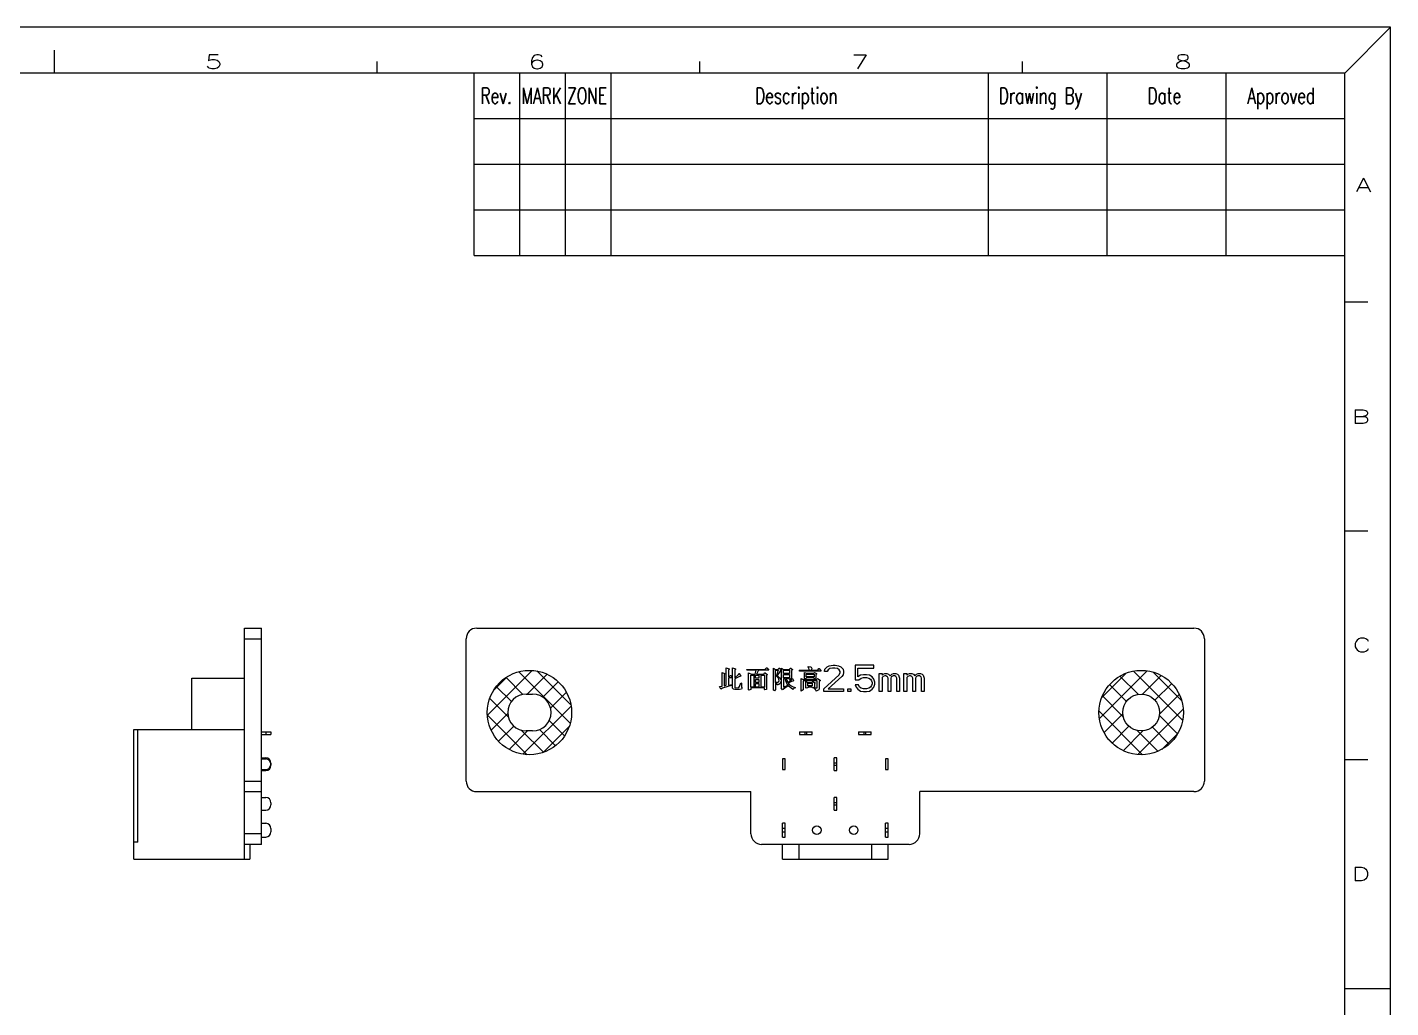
# Model space of a CAD drawing. Header units: inches. Extents: x 847 to 1105, y -1630 to -1447.
# Drawn here: x 975.4 to 1104.6, y -1540.4 to -1447.5 of the extents above; entities that cross this region are included whole.
import ezdxf

# ---------------------------------------------------------------- set-up
doc = ezdxf.new("R2010")
doc.units = ezdxf.units.IN
doc.header["$LTSCALE"] = 5
doc.header["$MEASUREMENT"] = 0
doc.linetypes.add('CENTER2', pattern=[28.575, 19.05, -3.175, 3.175, -3.175])
doc.layers.get('0').update_dxf_attribs({"linetype": 'CONTINUOUS'})
for name, color, linetype in [('01___PRT_ALL_DTM_PLN', 7, 'CONTINUOUS'), ('02___PRT_ALL_AXES', 7, 'CONTINUOUS'), ('03__ASM_ALL_CURVES', 7, 'CONTINUOUS'), ('TITLE', 5, 'CONTINUOUS')]:
    doc.layers.add(name, color=color, linetype=linetype)
doc.layers.add('CENTER', color=1, linetype='CENTER2', lineweight=15)
doc.styles.add('Design', font='', dxfattribs={"width": 0.8})
doc.styles.add('Form', font='romans.shx', dxfattribs={"width": 0.7})
doc.styles.get('Design').set_extended_font_data('SimSun')

# ---------------------------------------------------------------- blocks, each defined once
blk = doc.blocks.new('10')
at = {"layer": 'TITLE', "color": 0}
for p, q in [((-816.31, -29.01), (-1113.31, -29.01)), ((-816.31, -29.01), (-821.3, -34.01)), ((-816.31, -239.02), (-816.31, -29.01))]:
    blk.add_line(p, q, dxfattribs=at)
at = {"layer": 'TITLE', "color": 5}
for p, q in [((-962.3, -34.01), (-962.3, -31.51)), ((-927.03, -34.01), (-927.03, -32.76)), ((-821.3, -34.01), (-1103.3, -34.01)), ((-916.44, -53.96), (-916.44, -34.01)), ((-911.45, -53.96), (-911.45, -34.01)), ((-911.45, -53.96), (-911.45, -34.01)), ((-906.46, -53.96), (-906.46, -34.01)), ((-901.46, -53.96), (-901.46, -34.01)), ((-860.26, -53.96), (-860.26, -34.01)), ((-847.27, -53.96), (-847.27, -34.01)), ((-834.29, -53.96), (-834.29, -34.01)), ((-821.3, -234.02), (-821.3, -34.01)), ((-821.3, -39), (-916.44, -39)), ((-821.3, -44), (-916.44, -44)), ((-821.3, -48.99), (-916.44, -48.99)), ((-916.44, -53.96), (-821.3, -53.96)), ((-821.3, -59.01), (-818.81, -59.01)), ((-821.3, -84.01), (-818.81, -84.01)), ((-821.3, -109.01), (-818.81, -109.01)), ((-821.3, -134.01), (-816.3, -134.01))]:
    blk.add_line(p, q, dxfattribs=at)
at = {"layer": 'TITLE', "color": 251}
for p, q in [((-891.78, -34.01), (-891.78, -32.76)), ((-856.53, -34.01), (-856.53, -32.76))]:
    blk.add_line(p, q, dxfattribs=at)
at = {"layer": 'TITLE', "color": 6, "style": 'Form', "width": 1.5}
for s, p in [('5', (-945.87, -33.54)), ('6', (-910.57, -33.54)), ('7', (-875.24, -33.54)), ('8', (-839.96, -33.54)), ('A', (-820.14, -47)), ('B', (-820.56, -72.3)), ('C', (-820.46, -97.25)), ('D', (-820.56, -122.26))]:
    blk.add_text(s, height=1.5, dxfattribs=at).set_placement(p)
at = {"layer": 'TITLE', "color": 0, "style": 'Form', "width": 0.7}
for s, p in [('Rev.', (-915.74, -37.36)), ('MARK', (-911.27, -37.36)), ('ZONE', (-906.28, -37.36)), ('Description', (-885.75, -37.36)), ('Drawing By', (-859.12, -37.36)), ('Date', (-842.86, -37.36)), ('Approved', (-831.96, -37.36))]:
    blk.add_text(s, height=1.748, dxfattribs=at).set_placement(p)
at = {"layer": 'TITLE', "color": 3, "ltscale": 10, "style": 'Design', "width": 0.8}
for tag, p in [('SCALE', (-843.55, -222.57)), ('SHEET', (-830.42, -227.68)), ('UNITS', (-909.5, -232.53)), ('REV', (-828.94, -232.54))]:
    blk.add_attdef(tag, p, '', height=2, dxfattribs=at)

msp = doc.modelspace()

# ---------------------------------------------------------------- hatches: boundary and pattern name
at = {"layer": '01___PRT_ALL_DTM_PLN'}
h = msp.add_hatch(dxfattribs=at)
h.set_pattern_fill('ANSI37', color=4, scale=10, style=0)
h.set_pattern_definition([(45, (-284.7153, 20.8418), (-0.8838835, 0.8838835), []), (135, (-284.7153, 20.8418), (-0.8838835, -0.8838835), [])])
h.paths.add_polyline_path([(1076.98, -1512.46, 1), (1084.98, -1512.46, 1)])
h.paths.add_polyline_path([(1082.73, -1512.46, -1), (1079.23, -1512.46, -1)], flags=16)
h.paths.add_polyline_path([(1018.98, -1512.46, 1), (1026.98, -1512.46, 1)])
h.paths.add_polyline_path([(1022.68, -1510.71), (1023.28, -1510.71, -1), (1023.28, -1514.21), (1022.68, -1514.21, -1)], flags=16)

# ---------------------------------------------------------------- linework, layer by layer
at = {"color": 7, "linetype": 'Continuous'}
for p, q in [((995.96, -1526.36), (995.96, -1504.46)), ((995.96, -1504.46), (997.56, -1504.46)), ((997.56, -1524.96), (997.56, -1504.46)), ((1017.98, -1504.46), (1085.98, -1504.46)), ((995.96, -1505.46), (997.56, -1505.46)), ((1016.98, -1518.96), (1016.98, -1505.46)), ((1086.98, -1505.46), (1086.98, -1518.96)), ((990.96, -1514.06), (990.96, -1509.21)), ((990.96, -1509.21), (995.96, -1509.21)), ((985.46, -1526.36), (985.46, -1514.06)), ((985.46, -1514.06), (995.96, -1514.06)), ((985.86, -1524.76), (985.86, -1514.06)), ((997.56, -1514.29), (998.47, -1514.29)), ((997.56, -1514.54), (998.47, -1514.54)), ((997.97, -1514.29), (997.97, -1514.54)), ((998.47, -1514.29), (998.47, -1514.54)), ((1048.58, -1514.29), (1048.58, -1514.54)), ((1048.58, -1514.29), (1049.78, -1514.29)), ((1048.58, -1514.54), (1049.78, -1514.54)), ((1049.08, -1514.29), (1049.08, -1514.54)), ((1049.28, -1514.54), (1049.28, -1514.29)), ((1049.78, -1514.54), (1049.78, -1514.29)), ((1054.18, -1514.29), (1054.18, -1514.54)), ((1054.18, -1514.29), (1055.38, -1514.29)), ((1054.18, -1514.54), (1055.38, -1514.54)), ((1054.68, -1514.29), (1054.68, -1514.54)), ((1054.88, -1514.54), (1054.88, -1514.29)), ((1055.38, -1514.54), (1055.38, -1514.29)), ((997.56, -1516.76), (997.97, -1516.76)), ((997.56, -1516.86), (997.97, -1516.86)), ((998.47, -1517.26), (998.47, -1517.46)), ((1046.98, -1516.86), (1046.98, -1517.86)), ((1047.23, -1516.86), (1046.98, -1516.86)), ((1047.23, -1517.86), (1047.23, -1516.86)), ((1051.86, -1517.96), (1051.86, -1516.76)), ((1052.11, -1516.76), (1051.86, -1516.76)), ((1052.11, -1517.26), (1051.86, -1517.26)), ((1051.86, -1517.46), (1052.11, -1517.46)), ((1052.11, -1517.96), (1052.11, -1516.76)), ((1056.98, -1516.86), (1056.73, -1516.86)), ((1056.73, -1516.86), (1056.73, -1517.86)), ((1056.98, -1517.86), (1056.98, -1516.86)), ((995.96, -1518.96), (997.56, -1518.96)), ((997.56, -1517.86), (997.97, -1517.86)), ((997.56, -1517.96), (997.97, -1517.96)), ((1046.98, -1517.86), (1047.23, -1517.86)), ((1051.86, -1517.96), (1052.11, -1517.96)), ((1056.73, -1517.86), (1056.98, -1517.86)), ((995.96, -1519.96), (997.56, -1519.96)), ((1017.98, -1519.96), (1043.98, -1519.96)), ((1043.98, -1523.96), (1043.98, -1519.96)), ((1085.98, -1519.96), (1059.98, -1519.96)), ((1059.98, -1523.96), (1059.98, -1519.96)), ((997.56, -1520.51), (997.97, -1520.51)), ((998.47, -1521.01), (998.47, -1521.21)), ((1052.11, -1520.51), (1051.86, -1520.51)), ((1051.86, -1521.71), (1051.86, -1520.51)), ((1052.11, -1521.01), (1051.86, -1521.01)), ((1051.86, -1521.21), (1052.11, -1521.21)), ((1052.11, -1521.71), (1052.11, -1520.51)), ((997.56, -1521.71), (997.97, -1521.71)), ((1051.86, -1521.71), (1052.11, -1521.71)), ((997.56, -1523.96), (995.96, -1523.96)), ((997.56, -1522.96), (997.97, -1522.96)), ((998.47, -1523.46), (998.47, -1523.76)), ((1047.23, -1522.96), (1046.98, -1522.96)), ((1046.98, -1524.26), (1046.98, -1522.96)), ((1047.23, -1523.46), (1046.98, -1523.46)), ((1046.98, -1523.76), (1047.23, -1523.76)), ((1047.23, -1524.26), (1047.23, -1522.96)), ((1056.98, -1522.96), (1056.73, -1522.96)), ((1056.73, -1524.26), (1056.73, -1522.96)), ((1056.98, -1523.46), (1056.73, -1523.46)), ((1056.73, -1523.76), (1056.98, -1523.76)), ((1056.98, -1524.26), (1056.98, -1522.96)), ((985.86, -1524.76), (985.46, -1524.76)), ((997.56, -1524.96), (995.96, -1524.96)), ((996.46, -1524.96), (996.46, -1526.36)), ((997.56, -1524.26), (997.97, -1524.26)), ((1058.98, -1524.96), (1044.98, -1524.96)), ((1046.98, -1524.26), (1047.23, -1524.26)), ((1046.98, -1526.36), (1046.98, -1524.96)), ((1048.53, -1524.96), (1048.53, -1526.36)), ((1055.43, -1526.36), (1055.43, -1524.96)), ((1056.73, -1524.26), (1056.98, -1524.26)), ((1056.98, -1526.36), (1056.98, -1524.96)), ((985.46, -1526.36), (996.46, -1526.36)), ((1046.98, -1526.36), (1056.98, -1526.36))]:
    msp.add_line(p, q, dxfattribs=at)
for centre in [(1050.23, -1523.61), (1053.73, -1523.61)]:
    msp.add_circle(centre, 0.4, dxfattribs=at)
for centre, radius, start, end in [((1017.98, -1505.46), 1, 90, 180), ((1085.98, -1505.46), 1, 0, 90), ((997.97, -1517.26), 0.5, 0, 90), ((997.97, -1517.36), 0.5, 270, 90), ((997.97, -1517.46), 0.5, 270, 0), ((1017.98, -1518.96), 1, 180, 270), ((1085.98, -1518.96), 1, 270, 0), ((997.97, -1521.01), 0.5, 0, 90), ((997.97, -1521.21), 0.5, 270, 0), ((997.97, -1523.46), 0.5, 0, 90), ((997.97, -1523.76), 0.5, 270, 0), ((1044.98, -1523.96), 1, 180, 270), ((1058.98, -1523.96), 1, 270, 0)]:
    msp.add_arc(centre, radius, start, end, dxfattribs=at)
at = {"layer": '01___PRT_ALL_DTM_PLN', "color": 3}
for centre in [(1022.98, -1512.46), (1080.98, -1512.46)]:
    msp.add_circle(centre, 4, dxfattribs=at)
at = {"layer": '02___PRT_ALL_AXES', "color": 7, "linetype": 'Continuous'}
for p, q in [((1022.68, -1510.71), (1023.28, -1510.71)), ((1023.28, -1514.21), (1022.68, -1514.21))]:
    msp.add_line(p, q, dxfattribs=at)
msp.add_circle((1080.98, -1512.46), 1.75, dxfattribs=at)
for centre, start, end in [((1022.68, -1512.46), 90, 270), ((1023.28, -1512.46), 270, 90)]:
    msp.add_arc(centre, 1.75, start, end, dxfattribs=at)
at = {"layer": '03__ASM_ALL_CURVES', "color": 40, "linetype": 'Continuous'}
for p, q in [((1041.25, -1509.96), (1041.25, -1508.65)), ((1041.25, -1508.65), (1041.48, -1508.77)), ((1041.64, -1509.88), (1041.64, -1508.21)), ((1041.64, -1508.21), (1041.92, -1508.33)), ((1041.92, -1508.37), (1041.84, -1508.45)), ((1041.84, -1508.45), (1041.84, -1509.08)), ((1041.92, -1508.33), (1041.92, -1508.37)), ((1042.24, -1510.16), (1042.24, -1508.21)), ((1042.24, -1508.21), (1042.51, -1508.33)), ((1042.51, -1508.37), (1042.44, -1508.45)), ((1042.44, -1508.45), (1042.44, -1509.16)), ((1042.51, -1508.33), (1042.51, -1508.37)), ((1043.63, -1508.45), (1043.55, -1508.37)), ((1043.55, -1508.37), (1045.29, -1508.37)), ((1044.46, -1508.45), (1043.63, -1508.45)), ((1044.38, -1508.81), (1044.46, -1508.45)), ((1044.7, -1508.45), (1044.5, -1508.81)), ((1045.69, -1508.45), (1044.7, -1508.45)), ((1045.29, -1508.37), (1045.45, -1508.21)), ((1045.45, -1508.21), (1045.49, -1508.21)), ((1045.49, -1508.21), (1045.69, -1508.45)), ((1046.13, -1510.35), (1046.13, -1508.25)), ((1046.13, -1508.25), (1046.32, -1508.37)), ((1046.32, -1508.37), (1046.56, -1508.37)), ((1046.32, -1509.6), (1046.32, -1508.45)), ((1046.32, -1508.45), (1046.56, -1508.45)), ((1046.56, -1508.45), (1046.4, -1508.96)), ((1046.76, -1508.53), (1046.48, -1508.96)), ((1046.56, -1508.37), (1046.64, -1508.25)), ((1046.64, -1508.25), (1046.68, -1508.25)), ((1046.68, -1508.25), (1046.88, -1508.41)), ((1046.88, -1508.45), (1046.76, -1508.53)), ((1046.88, -1510.12), (1046.88, -1508.25)), ((1046.88, -1508.25), (1047.08, -1508.37)), ((1047.08, -1508.37), (1047.63, -1508.37)), ((1047.08, -1508.77), (1047.08, -1508.45)), ((1047.08, -1508.45), (1047.63, -1508.45)), ((1047.63, -1508.37), (1047.71, -1508.25)), ((1047.63, -1508.45), (1047.63, -1508.77)), ((1047.71, -1508.25), (1047.75, -1508.25)), ((1047.75, -1508.25), (1047.91, -1508.37)), ((1047.91, -1508.41), (1047.83, -1508.49)), ((1047.83, -1508.49), (1047.83, -1509.24)), ((1047.91, -1508.37), (1047.91, -1508.41)), ((1048.63, -1508.53), (1048.55, -1508.45)), ((1048.55, -1508.45), (1050.33, -1508.45)), ((1050.65, -1508.53), (1048.63, -1508.53)), ((1049.06, -1509.28), (1049.06, -1508.65)), ((1049.06, -1508.65), (1049.26, -1508.73)), ((1049.42, -1508.13), (1049.42, -1508.09)), ((1049.42, -1508.09), (1049.62, -1508.13)), ((1049.46, -1508.21), (1049.42, -1508.13)), ((1049.5, -1508.41), (1049.46, -1508.21)), ((1049.54, -1508.45), (1049.5, -1508.41)), ((1049.62, -1508.13), (1049.7, -1508.17)), ((1049.7, -1508.17), (1049.74, -1508.29)), ((1049.74, -1508.33), (1049.7, -1508.45)), ((1049.74, -1508.29), (1049.74, -1508.33)), ((1049.94, -1508.73), (1050.01, -1508.65)), ((1050.01, -1508.65), (1050.21, -1508.77)), ((1050.33, -1508.45), (1050.41, -1508.29)), ((1050.41, -1508.29), (1050.45, -1508.29)), ((1050.45, -1508.29), (1050.65, -1508.53)), ((1050.94, -1508.56), (1050.99, -1508.34)), ((1051.2, -1508.56), (1050.94, -1508.56)), ((1050.99, -1508.34), (1051.2, -1508.13)), ((1051.2, -1508.13), (1051.41, -1508.03)), ((1051.3, -1508.4), (1051.2, -1508.56)), ((1051.46, -1508.29), (1051.3, -1508.4)), ((1051.41, -1508.03), (1051.77, -1507.97)), ((1051.72, -1508.24), (1051.46, -1508.29)), ((1051.93, -1508.24), (1051.72, -1508.24)), ((1051.77, -1507.97), (1051.98, -1507.97)), ((1052.19, -1508.29), (1051.93, -1508.24)), ((1051.98, -1507.97), (1052.29, -1508.03)), ((1052.35, -1508.4), (1052.19, -1508.29)), ((1052.29, -1508.03), (1052.5, -1508.13)), ((1052.45, -1508.56), (1052.35, -1508.4)), ((1052.35, -1508.88), (1052.45, -1508.66)), ((1052.45, -1508.66), (1052.45, -1508.56)), ((1052.5, -1508.13), (1052.71, -1508.34)), ((1052.71, -1508.34), (1052.76, -1508.56)), ((1052.76, -1508.66), (1052.71, -1508.88)), ((1052.76, -1508.56), (1052.76, -1508.66)), ((1053.86, -1507.97), (1053.86, -1509.36)), ((1055.63, -1507.97), (1053.86, -1507.97)), ((1054.12, -1509.09), (1054.12, -1508.24)), ((1054.12, -1508.24), (1055.63, -1508.24)), ((1055.63, -1508.24), (1055.63, -1507.97)), ((1041.01, -1510), (1041.25, -1509.96)), ((1042.2, -1509.88), (1041.28, -1510.16)), ((1041.48, -1508.81), (1041.44, -1508.89)), ((1041.44, -1508.89), (1041.44, -1509.92)), ((1041.44, -1509.92), (1041.64, -1509.88)), ((1041.48, -1508.77), (1041.48, -1508.81)), ((1041.84, -1509.08), (1041.92, -1509.08)), ((1041.84, -1509.16), (1041.84, -1509.88)), ((1042.2, -1509.16), (1041.84, -1509.16)), ((1041.84, -1509.88), (1042.2, -1509.8)), ((1041.92, -1509.08), (1042.04, -1508.96)), ((1042.04, -1508.96), (1042.08, -1508.96)), ((1042.08, -1508.96), (1042.2, -1509.12)), ((1042.2, -1509.12), (1042.2, -1509.16)), ((1042.2, -1509.8), (1042.2, -1509.88)), ((1042.44, -1509.16), (1042.79, -1508.85)), ((1042.83, -1509.08), (1042.44, -1509.28)), ((1042.44, -1509.28), (1042.44, -1510.08)), ((1042.79, -1508.85), (1042.83, -1508.77)), ((1042.83, -1508.77), (1042.87, -1508.77)), ((1043.03, -1509), (1042.83, -1509.08)), ((1042.87, -1508.77), (1043.03, -1509)), ((1042.91, -1510), (1043.03, -1509.64)), ((1043.03, -1509.64), (1043.07, -1509.68)), ((1043.07, -1509.68), (1043.07, -1510.08)), ((1043.75, -1510.31), (1043.75, -1508.69)), ((1043.75, -1508.69), (1044.02, -1508.81)), ((1043.98, -1510.04), (1043.98, -1508.93)), ((1043.98, -1508.93), (1044.26, -1508.93)), ((1044.02, -1508.81), (1044.38, -1508.81)), ((1044.26, -1508.93), (1044.26, -1510.04)), ((1044.42, -1509.2), (1044.42, -1508.93)), ((1044.42, -1508.93), (1044.74, -1508.93)), ((1044.74, -1509.2), (1044.42, -1509.2)), ((1044.42, -1509.6), (1044.42, -1509.32)), ((1044.42, -1509.32), (1044.74, -1509.32)), ((1044.74, -1509.6), (1044.42, -1509.6)), ((1044.42, -1510.04), (1044.42, -1509.72)), ((1044.42, -1509.72), (1044.74, -1509.72)), ((1044.5, -1508.81), (1045.21, -1508.81)), ((1044.74, -1508.93), (1044.74, -1509.2)), ((1044.74, -1509.32), (1044.74, -1509.6)), ((1044.74, -1509.72), (1044.74, -1510.04)), ((1044.94, -1510.04), (1044.94, -1508.93)), ((1044.94, -1508.93), (1045.25, -1508.93)), ((1045.21, -1508.81), (1045.29, -1508.69)), ((1045.25, -1508.93), (1045.25, -1510.04)), ((1045.29, -1508.69), (1045.33, -1508.69)), ((1045.33, -1508.69), (1045.53, -1508.85)), ((1045.53, -1508.89), (1045.45, -1508.96)), ((1045.45, -1508.96), (1045.45, -1510.27)), ((1045.53, -1508.85), (1045.53, -1508.89)), ((1046.56, -1509.6), (1046.32, -1509.6)), ((1046.32, -1509.64), (1046.32, -1510.27)), ((1046.4, -1509.68), (1046.32, -1509.64)), ((1046.4, -1508.96), (1046.4, -1509)), ((1046.4, -1509), (1046.56, -1509.16)), ((1046.48, -1509.76), (1046.4, -1509.68)), ((1046.48, -1508.96), (1046.68, -1509.16)), ((1046.48, -1509.84), (1046.48, -1509.76)), ((1046.52, -1509.84), (1046.48, -1509.84)), ((1046.64, -1509.8), (1046.52, -1509.84)), ((1046.56, -1509.16), (1046.6, -1509.32)), ((1046.64, -1509.44), (1046.56, -1509.6)), ((1046.6, -1509.32), (1046.64, -1509.44)), ((1046.76, -1509.72), (1046.64, -1509.8)), ((1046.68, -1509.16), (1046.8, -1509.32)), ((1046.8, -1509.56), (1046.76, -1509.72)), ((1046.8, -1509.32), (1046.84, -1509.44)), ((1046.84, -1509.44), (1046.8, -1509.56)), ((1047.63, -1508.77), (1047.08, -1508.77)), ((1047.08, -1509.16), (1047.08, -1508.85)), ((1047.08, -1508.85), (1047.63, -1508.85)), ((1047.63, -1509.16), (1047.08, -1509.16)), ((1047.08, -1509.24), (1047.08, -1510.04)), ((1047.24, -1509.24), (1047.08, -1509.24)), ((1047.08, -1510.04), (1047.48, -1509.88)), ((1047.28, -1509.44), (1047.24, -1509.24)), ((1047.48, -1509.96), (1047.24, -1510.12)), ((1047.4, -1509.76), (1047.28, -1509.44)), ((1047.32, -1509.24), (1047.4, -1509.44)), ((1047.63, -1509.24), (1047.32, -1509.24)), ((1047.4, -1509.44), (1047.48, -1509.6)), ((1047.59, -1510), (1047.4, -1509.76)), ((1047.48, -1509.6), (1047.83, -1509.32)), ((1047.48, -1509.88), (1047.48, -1509.96)), ((1047.83, -1509.52), (1047.51, -1509.68)), ((1047.51, -1509.68), (1047.63, -1509.84)), ((1047.63, -1508.85), (1047.63, -1509.16)), ((1047.63, -1509.32), (1047.63, -1509.24)), ((1047.67, -1509.32), (1047.63, -1509.32)), ((1047.63, -1509.84), (1047.91, -1510)), ((1047.83, -1509.24), (1047.67, -1509.32)), ((1047.83, -1509.32), (1047.87, -1509.24)), ((1047.95, -1509.48), (1047.83, -1509.52)), ((1047.87, -1509.24), (1047.91, -1509.24)), ((1047.91, -1509.24), (1048.03, -1509.44)), ((1048.03, -1509.44), (1047.95, -1509.48)), ((1048.75, -1510.43), (1048.75, -1509.24)), ((1048.75, -1509.24), (1048.94, -1509.32)), ((1048.94, -1509.32), (1050.21, -1509.32)), ((1048.94, -1509.44), (1048.94, -1510.31)), ((1050.25, -1509.44), (1048.94, -1509.44)), ((1049.22, -1509.24), (1049.06, -1509.28)), ((1049.18, -1510.12), (1049.18, -1509.52)), ((1049.18, -1509.52), (1049.38, -1509.6)), ((1049.22, -1509.08), (1049.22, -1508.81)), ((1049.22, -1508.81), (1049.98, -1508.81)), ((1049.98, -1509.08), (1049.22, -1509.08)), ((1049.22, -1509.16), (1049.22, -1509.24)), ((1049.98, -1509.16), (1049.22, -1509.16)), ((1049.26, -1508.73), (1049.94, -1508.73)), ((1049.38, -1509.6), (1049.78, -1509.6)), ((1049.38, -1509.92), (1049.38, -1509.68)), ((1049.38, -1509.68), (1049.78, -1509.68)), ((1049.78, -1509.92), (1049.38, -1509.92)), ((1049.78, -1509.6), (1049.86, -1509.48)), ((1049.78, -1509.68), (1049.78, -1509.92)), ((1049.86, -1509.48), (1049.86, -1509.52)), ((1049.86, -1509.52), (1050.09, -1509.68)), ((1049.98, -1508.81), (1049.98, -1509.08)), ((1049.98, -1509.24), (1049.98, -1509.16)), ((1050.01, -1509.28), (1049.98, -1509.24)), ((1050.13, -1509.2), (1050.01, -1509.28)), ((1050.05, -1509.68), (1050.01, -1509.76)), ((1050.01, -1509.76), (1050.01, -1510.04)), ((1050.09, -1509.68), (1050.05, -1509.68)), ((1050.21, -1508.81), (1050.13, -1508.89)), ((1050.13, -1508.89), (1050.13, -1509.2)), ((1050.21, -1508.77), (1050.21, -1508.81)), ((1050.21, -1509.32), (1050.29, -1509.24)), ((1050.25, -1510.12), (1050.25, -1509.44)), ((1050.29, -1509.24), (1050.53, -1509.4)), ((1050.53, -1509.44), (1050.45, -1509.52)), ((1050.45, -1509.52), (1050.45, -1510.19)), ((1050.53, -1509.4), (1050.53, -1509.44)), ((1050.89, -1510.21), (1052.35, -1508.88)), ((1052.61, -1509.04), (1051.3, -1510.21)), ((1052.71, -1508.88), (1052.61, -1509.04)), ((1053.86, -1509.36), (1054.22, -1509.36)), ((1053.86, -1509.83), (1053.96, -1510.05)), ((1054.17, -1509.83), (1053.86, -1509.83)), ((1054.38, -1508.93), (1054.12, -1509.09)), ((1054.27, -1510.05), (1054.17, -1509.83)), ((1054.22, -1509.36), (1054.43, -1509.2)), ((1054.64, -1508.88), (1054.38, -1508.93)), ((1054.43, -1509.2), (1054.64, -1509.14)), ((1054.95, -1508.88), (1054.64, -1508.88)), ((1054.64, -1509.14), (1054.95, -1509.14)), ((1055.21, -1508.93), (1054.95, -1508.88)), ((1054.95, -1509.14), (1055.16, -1509.2)), ((1055.16, -1509.2), (1055.31, -1509.3)), ((1055.47, -1509.09), (1055.21, -1508.93)), ((1055.31, -1509.3), (1055.42, -1509.46)), ((1055.42, -1509.89), (1055.31, -1510.05)), ((1055.42, -1509.46), (1055.47, -1509.62)), ((1055.47, -1509.73), (1055.42, -1509.89)), ((1055.63, -1509.3), (1055.47, -1509.09)), ((1055.47, -1509.62), (1055.47, -1509.73)), ((1055.73, -1509.57), (1055.63, -1509.3)), ((1055.63, -1510.05), (1055.73, -1509.78)), ((1055.73, -1509.78), (1055.73, -1509.57)), ((1056.15, -1510.47), (1056.15, -1508.77)), ((1056.15, -1508.77), (1056.41, -1508.77)), ((1056.41, -1508.77), (1056.41, -1508.93)), ((1056.41, -1508.93), (1056.51, -1508.82)), ((1056.51, -1509.04), (1056.41, -1509.14)), ((1056.41, -1509.14), (1056.41, -1510.47)), ((1056.51, -1508.82), (1056.67, -1508.77)), ((1056.67, -1508.98), (1056.51, -1509.04)), ((1056.67, -1508.77), (1056.88, -1508.77)), ((1056.77, -1508.98), (1056.67, -1508.98)), ((1056.88, -1509.04), (1056.77, -1508.98)), ((1056.88, -1508.77), (1057.03, -1508.82)), ((1056.93, -1509.09), (1056.88, -1509.04)), ((1056.98, -1509.2), (1056.93, -1509.09)), ((1056.98, -1510.47), (1056.98, -1509.2)), ((1057.03, -1508.82), (1057.19, -1508.98)), ((1057.19, -1508.98), (1057.35, -1508.82)), ((1057.29, -1509.09), (1057.24, -1509.2)), ((1057.24, -1509.2), (1057.24, -1510.47)), ((1057.35, -1509.04), (1057.29, -1509.09)), ((1057.35, -1508.82), (1057.5, -1508.77)), ((1057.45, -1508.98), (1057.35, -1509.04)), ((1057.61, -1508.98), (1057.45, -1508.98)), ((1057.5, -1508.77), (1057.71, -1508.77)), ((1057.71, -1509.04), (1057.61, -1508.98)), ((1057.71, -1508.77), (1057.87, -1508.82)), ((1057.76, -1509.09), (1057.71, -1509.04)), ((1057.81, -1509.2), (1057.76, -1509.09)), ((1057.81, -1510.47), (1057.81, -1509.2)), ((1057.87, -1508.82), (1057.97, -1508.93)), ((1057.97, -1508.93), (1058.08, -1509.2)), ((1058.08, -1509.2), (1058.08, -1510.47)), ((1058.49, -1510.47), (1058.49, -1508.77)), ((1058.49, -1508.77), (1058.75, -1508.77)), ((1058.75, -1508.77), (1058.75, -1508.93)), ((1058.75, -1508.93), (1058.86, -1508.82)), ((1058.86, -1509.04), (1058.75, -1509.14)), ((1058.75, -1509.14), (1058.75, -1510.47)), ((1058.86, -1508.82), (1059.01, -1508.77)), ((1059.01, -1508.98), (1058.86, -1509.04)), ((1059.01, -1508.77), (1059.22, -1508.77)), ((1059.12, -1508.98), (1059.01, -1508.98)), ((1059.22, -1509.04), (1059.12, -1508.98)), ((1059.22, -1508.77), (1059.38, -1508.82)), ((1059.27, -1509.09), (1059.22, -1509.04)), ((1059.33, -1509.2), (1059.27, -1509.09)), ((1059.33, -1510.47), (1059.33, -1509.2)), ((1059.38, -1508.82), (1059.53, -1508.98)), ((1059.53, -1508.98), (1059.69, -1508.82)), ((1059.64, -1509.09), (1059.59, -1509.2)), ((1059.59, -1509.2), (1059.59, -1510.47)), ((1059.69, -1509.04), (1059.64, -1509.09)), ((1059.69, -1508.82), (1059.85, -1508.77)), ((1059.79, -1508.98), (1059.69, -1509.04)), ((1059.95, -1508.98), (1059.79, -1508.98)), ((1059.85, -1508.77), (1060.05, -1508.77)), ((1060.05, -1509.04), (1059.95, -1508.98)), ((1060.05, -1508.77), (1060.21, -1508.82)), ((1060.11, -1509.09), (1060.05, -1509.04)), ((1060.16, -1509.2), (1060.11, -1509.09)), ((1060.16, -1510.47), (1060.16, -1509.2)), ((1060.21, -1508.82), (1060.31, -1508.93)), ((1060.31, -1508.93), (1060.42, -1509.2)), ((1060.42, -1509.2), (1060.42, -1510.47)), ((1041.13, -1510.23), (1041.01, -1510)), ((1041.28, -1510.16), (1041.13, -1510.23)), ((1042.32, -1510.23), (1042.24, -1510.16)), ((1042.44, -1510.27), (1042.32, -1510.23)), ((1042.44, -1510.08), (1042.48, -1510.12)), ((1042.91, -1510.27), (1042.44, -1510.27)), ((1042.48, -1510.12), (1042.83, -1510.08)), ((1042.83, -1510.08), (1042.91, -1510)), ((1043.07, -1510.23), (1042.91, -1510.27)), ((1043.07, -1510.08), (1043.15, -1510.12)), ((1043.15, -1510.12), (1043.07, -1510.23)), ((1043.78, -1510.35), (1043.75, -1510.31)), ((1043.98, -1510.27), (1043.78, -1510.35)), ((1044.26, -1510.04), (1043.98, -1510.04)), ((1043.98, -1510.12), (1043.98, -1510.27)), ((1045.25, -1510.12), (1043.98, -1510.12)), ((1044.74, -1510.04), (1044.42, -1510.04)), ((1045.25, -1510.04), (1044.94, -1510.04)), ((1045.25, -1510.27), (1045.25, -1510.12)), ((1045.29, -1510.31), (1045.25, -1510.27)), ((1045.45, -1510.27), (1045.29, -1510.31)), ((1046.21, -1510.39), (1046.13, -1510.35)), ((1046.32, -1510.27), (1046.21, -1510.39)), ((1046.96, -1510.31), (1046.84, -1510.12)), ((1046.84, -1510.12), (1046.88, -1510.12)), ((1047.04, -1510.27), (1046.96, -1510.31)), ((1047.24, -1510.12), (1047.04, -1510.27)), ((1047.95, -1510.27), (1047.59, -1510)), ((1047.91, -1510), (1048.15, -1510.08)), ((1048.07, -1510.16), (1047.95, -1510.27)), ((1048.19, -1510.12), (1048.07, -1510.16)), ((1048.15, -1510.08), (1048.19, -1510.12)), ((1048.94, -1510.31), (1048.75, -1510.43)), ((1049.22, -1510.16), (1049.18, -1510.12)), ((1049.38, -1510.12), (1049.22, -1510.16)), ((1049.38, -1510.04), (1049.38, -1510.12)), ((1049.78, -1510.04), (1049.38, -1510.04)), ((1049.82, -1510.12), (1049.78, -1510.04)), ((1049.86, -1510.12), (1049.82, -1510.12)), ((1050.01, -1510.04), (1049.86, -1510.12)), ((1049.94, -1510.16), (1049.98, -1510.12)), ((1049.98, -1510.19), (1049.94, -1510.16)), ((1049.98, -1510.12), (1050.25, -1510.12)), ((1050.05, -1510.23), (1049.98, -1510.19)), ((1050.09, -1510.27), (1050.05, -1510.23)), ((1050.17, -1510.39), (1050.09, -1510.27)), ((1050.41, -1510.31), (1050.17, -1510.43)), ((1050.17, -1510.43), (1050.17, -1510.39)), ((1050.45, -1510.19), (1050.41, -1510.31)), ((1050.89, -1510.47), (1050.89, -1510.21)), ((1052.76, -1510.47), (1050.89, -1510.47)), ((1051.3, -1510.21), (1052.76, -1510.21)), ((1052.76, -1510.21), (1052.76, -1510.47)), ((1053.18, -1510.47), (1053.18, -1510.21)), ((1053.18, -1510.21), (1053.44, -1510.21)), ((1053.44, -1510.47), (1053.18, -1510.47)), ((1053.44, -1510.21), (1053.44, -1510.47)), ((1053.96, -1510.05), (1054.12, -1510.26)), ((1054.12, -1510.26), (1054.38, -1510.42)), ((1054.43, -1510.15), (1054.27, -1510.05)), ((1054.38, -1510.42), (1054.64, -1510.47)), ((1054.64, -1510.21), (1054.43, -1510.15)), ((1054.95, -1510.21), (1054.64, -1510.21)), ((1054.64, -1510.47), (1054.95, -1510.47)), ((1055.16, -1510.15), (1054.95, -1510.21)), ((1054.95, -1510.47), (1055.21, -1510.42)), ((1055.31, -1510.05), (1055.16, -1510.15)), ((1055.21, -1510.42), (1055.47, -1510.26)), ((1055.47, -1510.26), (1055.63, -1510.05)), ((1056.41, -1510.47), (1056.15, -1510.47)), ((1057.24, -1510.47), (1056.98, -1510.47)), ((1058.08, -1510.47), (1057.81, -1510.47)), ((1058.75, -1510.47), (1058.49, -1510.47)), ((1059.59, -1510.47), (1059.33, -1510.47)), ((1060.42, -1510.47), (1060.16, -1510.47))]:
    msp.add_line(p, q, dxfattribs=at)

# ---------------------------------------------------------------- block references
at = {"layer": 'CENTER', "color": 0, "xscale": 0.8678017233221659, "yscale": 0.8678017233221659, "zscale": 0.8678017233221659}
msp.add_blockref('10', (1813.03, -1422.32), dxfattribs=at)

doc.saveas('drawing.dxf')
